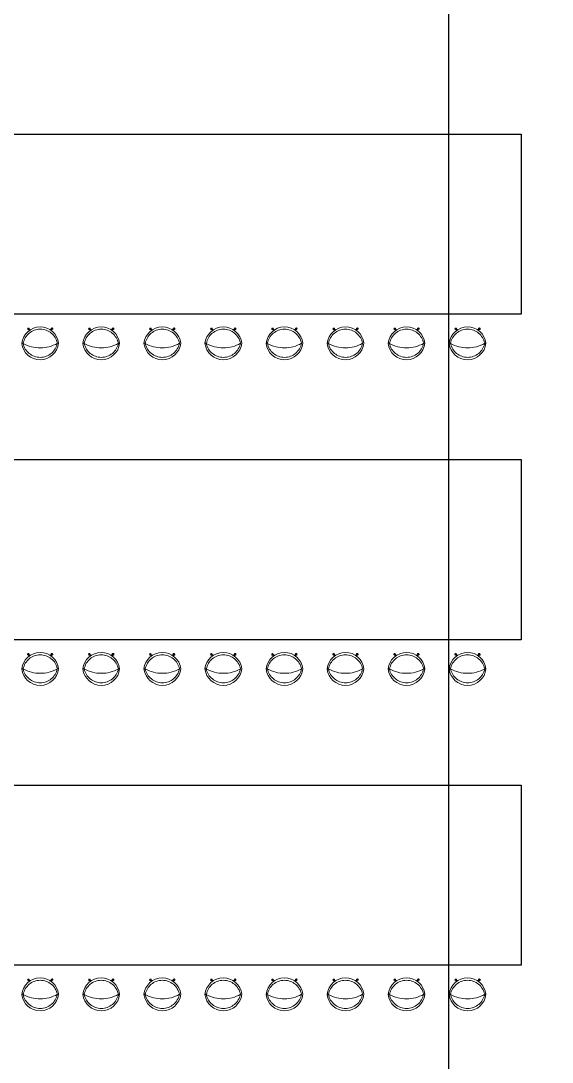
# Model space of a CAD drawing. Header units: metres. Extents: x 257 to 767, y -173 to 1.
# Drawn here: x 615.13 to 620.62, y -108.85 to -98.1 of the extents above; entities that cross this region are included whole.
import ezdxf

# ---------------------------------------------------------------- set-up
doc = ezdxf.new("R2010")
doc.units = ezdxf.units.M
doc.header["$LTSCALE"] = 10
doc.linetypes.add('HIDDEN2', pattern=[4.7625, 3.175, -1.5875])
doc.layers.get('0').update_dxf_attribs({"color": 254})
doc.layers.add('ELETEXTO LUMINÁRIAS', color=254, linetype='Continuous')
doc.layers.add('estofado', color=7, linetype='Continuous', lineweight=25)

msp = doc.modelspace()

# ---------------------------------------------------------------- hatches: boundary and pattern name
at = {"layer": 'estofado', "linetype": 'ByBlock', "lineweight": 5, "ltscale": 0.2}
h = msp.add_hatch(color=254, dxfattribs=at)
h.dxf.hatch_style = 1
h.set_gradient(color1=(193, 199, 200), one_color=1, tint=1, name='SPHERICAL')
h.paths.add_polyline_path([(615.206, -101.28, 0.86376), (615.202, -101.284), (615.207, -101.29, -4.344732), (615.212, -101.285)])
h = msp.add_hatch(color=254, dxfattribs=at)
h.dxf.hatch_style = 1
h.set_gradient(color1=(193, 199, 200), one_color=1, tint=1)
h.paths.add_polyline_path([(615.214, -101.299, -0.013586), (615.223, -101.293), (615.206, -101.28, 0.86376), (615.202, -101.284)])
h = msp.add_hatch(color=254, dxfattribs=at)
h.dxf.hatch_style = 1
h.set_gradient(color1=(193, 199, 200), one_color=1, tint=1)
h.paths.add_polyline_path([(615.431, -101.292, -0.013586), (615.439, -101.298), (615.451, -101.283, 0.86376), (615.447, -101.279)])
h = msp.add_hatch(color=254, dxfattribs=at)
h.dxf.hatch_style = 1
h.set_gradient(color1=(193, 199, 200), one_color=1, tint=1, name='SPHERICAL')
h.paths.add_polyline_path([(615.441, -101.284), (615.447, -101.279, -0.86376), (615.451, -101.283), (615.446, -101.289, 4.344732)])
h = msp.add_hatch(color=254, dxfattribs=at)
h.dxf.hatch_style = 1
h.set_gradient(color1=(193, 199, 200), one_color=1, tint=1, name='SPHERICAL')
h.paths.add_polyline_path([(615.837, -101.28, 0.86376), (615.833, -101.284), (615.838, -101.29, -4.344732), (615.843, -101.285)])
h = msp.add_hatch(color=254, dxfattribs=at)
h.dxf.hatch_style = 1
h.set_gradient(color1=(193, 199, 200), one_color=1, tint=1)
h.paths.add_polyline_path([(615.845, -101.299, -0.013586), (615.853, -101.293), (615.837, -101.28, 0.86376), (615.833, -101.284)])
h = msp.add_hatch(color=254, dxfattribs=at)
h.dxf.hatch_style = 1
h.set_gradient(color1=(193, 199, 200), one_color=1, tint=1)
h.paths.add_polyline_path([(616.062, -101.292, -0.013586), (616.07, -101.298), (616.082, -101.283, 0.86376), (616.078, -101.279)])
h = msp.add_hatch(color=254, dxfattribs=at)
h.dxf.hatch_style = 1
h.set_gradient(color1=(193, 199, 200), one_color=1, tint=1, name='SPHERICAL')
h.paths.add_polyline_path([(616.072, -101.284), (616.078, -101.279, -0.86376), (616.082, -101.283), (616.077, -101.289, 4.344732)])
h = msp.add_hatch(color=254, dxfattribs=at)
h.dxf.hatch_style = 1
h.set_gradient(color1=(193, 199, 200), one_color=1, tint=1, name='SPHERICAL')
h.paths.add_polyline_path([(616.467, -101.28, 0.86376), (616.463, -101.284), (616.469, -101.29, -4.344732), (616.474, -101.285)])
h = msp.add_hatch(color=254, dxfattribs=at)
h.dxf.hatch_style = 1
h.set_gradient(color1=(193, 199, 200), one_color=1, tint=1)
h.paths.add_polyline_path([(616.475, -101.299, -0.013586), (616.484, -101.293), (616.467, -101.28, 0.86376), (616.463, -101.284)])
h = msp.add_hatch(color=254, dxfattribs=at)
h.dxf.hatch_style = 1
h.set_gradient(color1=(193, 199, 200), one_color=1, tint=1)
h.paths.add_polyline_path([(616.692, -101.292, -0.013586), (616.701, -101.298), (616.713, -101.283, 0.86376), (616.709, -101.279)])
h = msp.add_hatch(color=254, dxfattribs=at)
h.dxf.hatch_style = 1
h.set_gradient(color1=(193, 199, 200), one_color=1, tint=1, name='SPHERICAL')
h.paths.add_polyline_path([(616.702, -101.284), (616.709, -101.279, -0.86376), (616.713, -101.283), (616.708, -101.289, 4.344732)])
h = msp.add_hatch(color=254, dxfattribs=at)
h.dxf.hatch_style = 1
h.set_gradient(color1=(193, 199, 200), one_color=1, tint=1, name='SPHERICAL')
h.paths.add_polyline_path([(617.098, -101.28, 0.86376), (617.094, -101.284), (617.099, -101.29, -4.344732), (617.104, -101.285)])
h = msp.add_hatch(color=254, dxfattribs=at)
h.dxf.hatch_style = 1
h.set_gradient(color1=(193, 199, 200), one_color=1, tint=1)
h.paths.add_polyline_path([(617.106, -101.299, -0.013586), (617.115, -101.293), (617.098, -101.28, 0.86376), (617.094, -101.284)])
h = msp.add_hatch(color=254, dxfattribs=at)
h.dxf.hatch_style = 1
h.set_gradient(color1=(193, 199, 200), one_color=1, tint=1)
h.paths.add_polyline_path([(617.323, -101.292, -0.013586), (617.332, -101.298), (617.343, -101.283, 0.86376), (617.339, -101.279)])
h = msp.add_hatch(color=254, dxfattribs=at)
h.dxf.hatch_style = 1
h.set_gradient(color1=(193, 199, 200), one_color=1, tint=1, name='SPHERICAL')
h.paths.add_polyline_path([(617.333, -101.284), (617.339, -101.279, -0.86376), (617.343, -101.283), (617.338, -101.289, 4.344732)])
h = msp.add_hatch(color=254, dxfattribs=at)
h.dxf.hatch_style = 1
h.set_gradient(color1=(193, 199, 200), one_color=1, tint=1, name='SPHERICAL')
h.paths.add_polyline_path([(617.729, -101.28, 0.86376), (617.725, -101.284), (617.73, -101.29, -4.344732), (617.735, -101.285)])
h = msp.add_hatch(color=254, dxfattribs=at)
h.dxf.hatch_style = 1
h.set_gradient(color1=(193, 199, 200), one_color=1, tint=1)
h.paths.add_polyline_path([(617.737, -101.299, -0.013586), (617.745, -101.293), (617.729, -101.28, 0.86376), (617.725, -101.284)])
h = msp.add_hatch(color=254, dxfattribs=at)
h.dxf.hatch_style = 1
h.set_gradient(color1=(193, 199, 200), one_color=1, tint=1)
h.paths.add_polyline_path([(617.954, -101.292, -0.013586), (617.962, -101.298), (617.974, -101.283, 0.86376), (617.97, -101.279)])
h = msp.add_hatch(color=254, dxfattribs=at)
h.dxf.hatch_style = 1
h.set_gradient(color1=(193, 199, 200), one_color=1, tint=1, name='SPHERICAL')
h.paths.add_polyline_path([(617.964, -101.284), (617.97, -101.279, -0.86376), (617.974, -101.283), (617.969, -101.289, 4.344732)])
h = msp.add_hatch(color=254, dxfattribs=at)
h.dxf.hatch_style = 1
h.set_gradient(color1=(193, 199, 200), one_color=1, tint=1, name='SPHERICAL')
h.paths.add_polyline_path([(618.359, -101.28, 0.86376), (618.355, -101.284), (618.361, -101.29, -4.344732), (618.366, -101.285)])
h = msp.add_hatch(color=254, dxfattribs=at)
h.dxf.hatch_style = 1
h.set_gradient(color1=(193, 199, 200), one_color=1, tint=1)
h.paths.add_polyline_path([(618.368, -101.299, -0.013586), (618.376, -101.293), (618.359, -101.28, 0.86376), (618.355, -101.284)])
h = msp.add_hatch(color=254, dxfattribs=at)
h.dxf.hatch_style = 1
h.set_gradient(color1=(193, 199, 200), one_color=1, tint=1)
h.paths.add_polyline_path([(618.584, -101.292, -0.013586), (618.593, -101.298), (618.605, -101.283, 0.86376), (618.601, -101.279)])
h = msp.add_hatch(color=254, dxfattribs=at)
h.dxf.hatch_style = 1
h.set_gradient(color1=(193, 199, 200), one_color=1, tint=1, name='SPHERICAL')
h.paths.add_polyline_path([(618.594, -101.284), (618.601, -101.279, -0.86376), (618.605, -101.283), (618.6, -101.289, 4.344732)])
h = msp.add_hatch(color=254, dxfattribs=at)
h.dxf.hatch_style = 1
h.set_gradient(color1=(193, 199, 200), one_color=1, tint=1, name='SPHERICAL')
h.paths.add_polyline_path([(618.99, -101.28, 0.86376), (618.986, -101.284), (618.991, -101.29, -4.344732), (618.997, -101.285)])
h = msp.add_hatch(color=254, dxfattribs=at)
h.dxf.hatch_style = 1
h.set_gradient(color1=(193, 199, 200), one_color=1, tint=1)
h.paths.add_polyline_path([(618.998, -101.299, -0.013586), (619.007, -101.293), (618.99, -101.28, 0.86376), (618.986, -101.284)])
h = msp.add_hatch(color=254, dxfattribs=at)
h.dxf.hatch_style = 1
h.set_gradient(color1=(193, 199, 200), one_color=1, tint=1)
h.paths.add_polyline_path([(619.215, -101.292, -0.013586), (619.224, -101.298), (619.235, -101.283, 0.86376), (619.231, -101.279)])
h = msp.add_hatch(color=254, dxfattribs=at)
h.dxf.hatch_style = 1
h.set_gradient(color1=(193, 199, 200), one_color=1, tint=1, name='SPHERICAL')
h.paths.add_polyline_path([(619.225, -101.284), (619.231, -101.279, -0.86376), (619.235, -101.283), (619.23, -101.289, 4.344732)])
h = msp.add_hatch(color=254, dxfattribs=at)
h.dxf.hatch_style = 1
h.set_gradient(color1=(193, 199, 200), one_color=1, tint=1, name='SPHERICAL')
h.paths.add_polyline_path([(619.621, -101.28, 0.86376), (619.617, -101.284), (619.622, -101.29, -4.344732), (619.627, -101.285)])
h = msp.add_hatch(color=254, dxfattribs=at)
h.dxf.hatch_style = 1
h.set_gradient(color1=(193, 199, 200), one_color=1, tint=1)
h.paths.add_polyline_path([(619.629, -101.299, -0.013586), (619.637, -101.293), (619.621, -101.28, 0.86376), (619.617, -101.284)])
h = msp.add_hatch(color=254, dxfattribs=at)
h.dxf.hatch_style = 1
h.set_gradient(color1=(193, 199, 200), one_color=1, tint=1)
h.paths.add_polyline_path([(619.846, -101.292, -0.013586), (619.854, -101.298), (619.866, -101.283, 0.86376), (619.862, -101.279)])
h = msp.add_hatch(color=254, dxfattribs=at)
h.dxf.hatch_style = 1
h.set_gradient(color1=(193, 199, 200), one_color=1, tint=1, name='SPHERICAL')
h.paths.add_polyline_path([(619.856, -101.284), (619.862, -101.279, -0.86376), (619.866, -101.283), (619.861, -101.289, 4.344732)])
h = msp.add_hatch(color=254, dxfattribs=at)
h.dxf.hatch_style = 1
h.set_gradient(color1=(193, 199, 200), one_color=1, tint=1, name='SPHERICAL')
h.paths.add_polyline_path([(615.206, -104.638, 0.86376), (615.202, -104.642), (615.207, -104.648, -4.344732), (615.212, -104.643)])
h = msp.add_hatch(color=254, dxfattribs=at)
h.dxf.hatch_style = 1
h.set_gradient(color1=(193, 199, 200), one_color=1, tint=1)
h.paths.add_polyline_path([(615.214, -104.657, -0.013586), (615.223, -104.651), (615.206, -104.638, 0.86376), (615.202, -104.642)])
h = msp.add_hatch(color=254, dxfattribs=at)
h.dxf.hatch_style = 1
h.set_gradient(color1=(193, 199, 200), one_color=1, tint=1)
h.paths.add_polyline_path([(615.431, -104.65, -0.013586), (615.439, -104.656), (615.451, -104.641, 0.86376), (615.447, -104.637)])
h = msp.add_hatch(color=254, dxfattribs=at)
h.dxf.hatch_style = 1
h.set_gradient(color1=(193, 199, 200), one_color=1, tint=1, name='SPHERICAL')
h.paths.add_polyline_path([(615.441, -104.642), (615.447, -104.637, -0.86376), (615.451, -104.641), (615.446, -104.647, 4.344732)])
h = msp.add_hatch(color=254, dxfattribs=at)
h.dxf.hatch_style = 1
h.set_gradient(color1=(193, 199, 200), one_color=1, tint=1, name='SPHERICAL')
h.paths.add_polyline_path([(615.837, -104.638, 0.86376), (615.833, -104.642), (615.838, -104.648, -4.344732), (615.843, -104.643)])
h = msp.add_hatch(color=254, dxfattribs=at)
h.dxf.hatch_style = 1
h.set_gradient(color1=(193, 199, 200), one_color=1, tint=1)
h.paths.add_polyline_path([(615.845, -104.657, -0.013586), (615.853, -104.651), (615.837, -104.638, 0.86376), (615.833, -104.642)])
h = msp.add_hatch(color=254, dxfattribs=at)
h.dxf.hatch_style = 1
h.set_gradient(color1=(193, 199, 200), one_color=1, tint=1)
h.paths.add_polyline_path([(616.062, -104.65, -0.013586), (616.07, -104.656), (616.082, -104.641, 0.86376), (616.078, -104.637)])
h = msp.add_hatch(color=254, dxfattribs=at)
h.dxf.hatch_style = 1
h.set_gradient(color1=(193, 199, 200), one_color=1, tint=1, name='SPHERICAL')
h.paths.add_polyline_path([(616.072, -104.642), (616.078, -104.637, -0.86376), (616.082, -104.641), (616.077, -104.647, 4.344732)])
h = msp.add_hatch(color=254, dxfattribs=at)
h.dxf.hatch_style = 1
h.set_gradient(color1=(193, 199, 200), one_color=1, tint=1, name='SPHERICAL')
h.paths.add_polyline_path([(616.467, -104.638, 0.86376), (616.463, -104.642), (616.469, -104.648, -4.344732), (616.474, -104.643)])
h = msp.add_hatch(color=254, dxfattribs=at)
h.dxf.hatch_style = 1
h.set_gradient(color1=(193, 199, 200), one_color=1, tint=1)
h.paths.add_polyline_path([(616.475, -104.657, -0.013586), (616.484, -104.651), (616.467, -104.638, 0.86376), (616.463, -104.642)])
h = msp.add_hatch(color=254, dxfattribs=at)
h.dxf.hatch_style = 1
h.set_gradient(color1=(193, 199, 200), one_color=1, tint=1)
h.paths.add_polyline_path([(616.692, -104.65, -0.013586), (616.701, -104.656), (616.713, -104.641, 0.86376), (616.709, -104.637)])
h = msp.add_hatch(color=254, dxfattribs=at)
h.dxf.hatch_style = 1
h.set_gradient(color1=(193, 199, 200), one_color=1, tint=1, name='SPHERICAL')
h.paths.add_polyline_path([(616.702, -104.642), (616.709, -104.637, -0.86376), (616.713, -104.641), (616.708, -104.647, 4.344732)])
h = msp.add_hatch(color=254, dxfattribs=at)
h.dxf.hatch_style = 1
h.set_gradient(color1=(193, 199, 200), one_color=1, tint=1, name='SPHERICAL')
h.paths.add_polyline_path([(617.098, -104.638, 0.86376), (617.094, -104.642), (617.099, -104.648, -4.344732), (617.104, -104.643)])
h = msp.add_hatch(color=254, dxfattribs=at)
h.dxf.hatch_style = 1
h.set_gradient(color1=(193, 199, 200), one_color=1, tint=1)
h.paths.add_polyline_path([(617.106, -104.657, -0.013586), (617.115, -104.651), (617.098, -104.638, 0.86376), (617.094, -104.642)])
h = msp.add_hatch(color=254, dxfattribs=at)
h.dxf.hatch_style = 1
h.set_gradient(color1=(193, 199, 200), one_color=1, tint=1)
h.paths.add_polyline_path([(617.323, -104.65, -0.013586), (617.332, -104.656), (617.343, -104.641, 0.86376), (617.339, -104.637)])
h = msp.add_hatch(color=254, dxfattribs=at)
h.dxf.hatch_style = 1
h.set_gradient(color1=(193, 199, 200), one_color=1, tint=1, name='SPHERICAL')
h.paths.add_polyline_path([(617.333, -104.642), (617.339, -104.637, -0.86376), (617.343, -104.641), (617.338, -104.647, 4.344732)])
h = msp.add_hatch(color=254, dxfattribs=at)
h.dxf.hatch_style = 1
h.set_gradient(color1=(193, 199, 200), one_color=1, tint=1, name='SPHERICAL')
h.paths.add_polyline_path([(617.729, -104.638, 0.86376), (617.725, -104.642), (617.73, -104.648, -4.344732), (617.735, -104.643)])
h = msp.add_hatch(color=254, dxfattribs=at)
h.dxf.hatch_style = 1
h.set_gradient(color1=(193, 199, 200), one_color=1, tint=1)
h.paths.add_polyline_path([(617.737, -104.657, -0.013586), (617.745, -104.651), (617.729, -104.638, 0.86376), (617.725, -104.642)])
h = msp.add_hatch(color=254, dxfattribs=at)
h.dxf.hatch_style = 1
h.set_gradient(color1=(193, 199, 200), one_color=1, tint=1)
h.paths.add_polyline_path([(617.954, -104.65, -0.013586), (617.962, -104.656), (617.974, -104.641, 0.86376), (617.97, -104.637)])
h = msp.add_hatch(color=254, dxfattribs=at)
h.dxf.hatch_style = 1
h.set_gradient(color1=(193, 199, 200), one_color=1, tint=1, name='SPHERICAL')
h.paths.add_polyline_path([(617.964, -104.642), (617.97, -104.637, -0.86376), (617.974, -104.641), (617.969, -104.647, 4.344732)])
h = msp.add_hatch(color=254, dxfattribs=at)
h.dxf.hatch_style = 1
h.set_gradient(color1=(193, 199, 200), one_color=1, tint=1, name='SPHERICAL')
h.paths.add_polyline_path([(618.359, -104.638, 0.86376), (618.355, -104.642), (618.361, -104.648, -4.344732), (618.366, -104.643)])
h = msp.add_hatch(color=254, dxfattribs=at)
h.dxf.hatch_style = 1
h.set_gradient(color1=(193, 199, 200), one_color=1, tint=1)
h.paths.add_polyline_path([(618.368, -104.657, -0.013586), (618.376, -104.651), (618.359, -104.638, 0.86376), (618.355, -104.642)])
h = msp.add_hatch(color=254, dxfattribs=at)
h.dxf.hatch_style = 1
h.set_gradient(color1=(193, 199, 200), one_color=1, tint=1)
h.paths.add_polyline_path([(618.584, -104.65, -0.013586), (618.593, -104.656), (618.605, -104.641, 0.86376), (618.601, -104.637)])
h = msp.add_hatch(color=254, dxfattribs=at)
h.dxf.hatch_style = 1
h.set_gradient(color1=(193, 199, 200), one_color=1, tint=1, name='SPHERICAL')
h.paths.add_polyline_path([(618.594, -104.642), (618.601, -104.637, -0.86376), (618.605, -104.641), (618.6, -104.647, 4.344732)])
h = msp.add_hatch(color=254, dxfattribs=at)
h.dxf.hatch_style = 1
h.set_gradient(color1=(193, 199, 200), one_color=1, tint=1, name='SPHERICAL')
h.paths.add_polyline_path([(618.99, -104.638, 0.86376), (618.986, -104.642), (618.991, -104.648, -4.344732), (618.997, -104.643)])
h = msp.add_hatch(color=254, dxfattribs=at)
h.dxf.hatch_style = 1
h.set_gradient(color1=(193, 199, 200), one_color=1, tint=1)
h.paths.add_polyline_path([(618.998, -104.657, -0.013586), (619.007, -104.651), (618.99, -104.638, 0.86376), (618.986, -104.642)])
h = msp.add_hatch(color=254, dxfattribs=at)
h.dxf.hatch_style = 1
h.set_gradient(color1=(193, 199, 200), one_color=1, tint=1)
h.paths.add_polyline_path([(619.215, -104.65, -0.013586), (619.224, -104.656), (619.235, -104.641, 0.86376), (619.231, -104.637)])
h = msp.add_hatch(color=254, dxfattribs=at)
h.dxf.hatch_style = 1
h.set_gradient(color1=(193, 199, 200), one_color=1, tint=1, name='SPHERICAL')
h.paths.add_polyline_path([(619.225, -104.642), (619.231, -104.637, -0.86376), (619.235, -104.641), (619.23, -104.647, 4.344732)])
h = msp.add_hatch(color=254, dxfattribs=at)
h.dxf.hatch_style = 1
h.set_gradient(color1=(193, 199, 200), one_color=1, tint=1, name='SPHERICAL')
h.paths.add_polyline_path([(619.621, -104.638, 0.86376), (619.617, -104.642), (619.622, -104.648, -4.344732), (619.627, -104.643)])
h = msp.add_hatch(color=254, dxfattribs=at)
h.dxf.hatch_style = 1
h.set_gradient(color1=(193, 199, 200), one_color=1, tint=1)
h.paths.add_polyline_path([(619.629, -104.657, -0.013586), (619.637, -104.651), (619.621, -104.638, 0.86376), (619.617, -104.642)])
h = msp.add_hatch(color=254, dxfattribs=at)
h.dxf.hatch_style = 1
h.set_gradient(color1=(193, 199, 200), one_color=1, tint=1)
h.paths.add_polyline_path([(619.846, -104.65, -0.013586), (619.854, -104.656), (619.866, -104.641, 0.86376), (619.862, -104.637)])
h = msp.add_hatch(color=254, dxfattribs=at)
h.dxf.hatch_style = 1
h.set_gradient(color1=(193, 199, 200), one_color=1, tint=1, name='SPHERICAL')
h.paths.add_polyline_path([(619.856, -104.642), (619.862, -104.637, -0.86376), (619.866, -104.641), (619.861, -104.647, 4.344732)])
h = msp.add_hatch(color=254, dxfattribs=at)
h.dxf.hatch_style = 1
h.set_gradient(color1=(193, 199, 200), one_color=1, tint=1, name='SPHERICAL')
h.paths.add_polyline_path([(615.206, -107.996, 0.86376), (615.202, -108), (615.207, -108.007, -4.344732), (615.212, -108.001)])
h = msp.add_hatch(color=254, dxfattribs=at)
h.dxf.hatch_style = 1
h.set_gradient(color1=(193, 199, 200), one_color=1, tint=1)
h.paths.add_polyline_path([(615.214, -108.015, -0.013586), (615.223, -108.009), (615.206, -107.996, 0.86376), (615.202, -108)])
h = msp.add_hatch(color=254, dxfattribs=at)
h.dxf.hatch_style = 1
h.set_gradient(color1=(193, 199, 200), one_color=1, tint=1)
h.paths.add_polyline_path([(615.431, -108.008, -0.013586), (615.439, -108.014), (615.451, -107.999, 0.86376), (615.447, -107.995)])
h = msp.add_hatch(color=254, dxfattribs=at)
h.dxf.hatch_style = 1
h.set_gradient(color1=(193, 199, 200), one_color=1, tint=1, name='SPHERICAL')
h.paths.add_polyline_path([(615.441, -108), (615.447, -107.995, -0.86376), (615.451, -107.999), (615.446, -108.005, 4.344732)])
h = msp.add_hatch(color=254, dxfattribs=at)
h.dxf.hatch_style = 1
h.set_gradient(color1=(193, 199, 200), one_color=1, tint=1, name='SPHERICAL')
h.paths.add_polyline_path([(615.837, -107.996, 0.86376), (615.833, -108), (615.838, -108.007, -4.344732), (615.843, -108.001)])
h = msp.add_hatch(color=254, dxfattribs=at)
h.dxf.hatch_style = 1
h.set_gradient(color1=(193, 199, 200), one_color=1, tint=1)
h.paths.add_polyline_path([(615.845, -108.015, -0.013586), (615.853, -108.009), (615.837, -107.996, 0.86376), (615.833, -108)])
h = msp.add_hatch(color=254, dxfattribs=at)
h.dxf.hatch_style = 1
h.set_gradient(color1=(193, 199, 200), one_color=1, tint=1)
h.paths.add_polyline_path([(616.062, -108.008, -0.013586), (616.07, -108.014), (616.082, -107.999, 0.86376), (616.078, -107.995)])
h = msp.add_hatch(color=254, dxfattribs=at)
h.dxf.hatch_style = 1
h.set_gradient(color1=(193, 199, 200), one_color=1, tint=1, name='SPHERICAL')
h.paths.add_polyline_path([(616.072, -108), (616.078, -107.995, -0.86376), (616.082, -107.999), (616.077, -108.005, 4.344732)])
h = msp.add_hatch(color=254, dxfattribs=at)
h.dxf.hatch_style = 1
h.set_gradient(color1=(193, 199, 200), one_color=1, tint=1, name='SPHERICAL')
h.paths.add_polyline_path([(616.467, -107.996, 0.86376), (616.463, -108), (616.469, -108.007, -4.344732), (616.474, -108.001)])
h = msp.add_hatch(color=254, dxfattribs=at)
h.dxf.hatch_style = 1
h.set_gradient(color1=(193, 199, 200), one_color=1, tint=1)
h.paths.add_polyline_path([(616.475, -108.015, -0.013586), (616.484, -108.009), (616.467, -107.996, 0.86376), (616.463, -108)])
h = msp.add_hatch(color=254, dxfattribs=at)
h.dxf.hatch_style = 1
h.set_gradient(color1=(193, 199, 200), one_color=1, tint=1)
h.paths.add_polyline_path([(616.692, -108.008, -0.013586), (616.701, -108.014), (616.713, -107.999, 0.86376), (616.709, -107.995)])
h = msp.add_hatch(color=254, dxfattribs=at)
h.dxf.hatch_style = 1
h.set_gradient(color1=(193, 199, 200), one_color=1, tint=1, name='SPHERICAL')
h.paths.add_polyline_path([(616.702, -108), (616.709, -107.995, -0.86376), (616.713, -107.999), (616.708, -108.005, 4.344732)])
h = msp.add_hatch(color=254, dxfattribs=at)
h.dxf.hatch_style = 1
h.set_gradient(color1=(193, 199, 200), one_color=1, tint=1, name='SPHERICAL')
h.paths.add_polyline_path([(617.098, -107.996, 0.86376), (617.094, -108), (617.099, -108.007, -4.344732), (617.104, -108.001)])
h = msp.add_hatch(color=254, dxfattribs=at)
h.dxf.hatch_style = 1
h.set_gradient(color1=(193, 199, 200), one_color=1, tint=1)
h.paths.add_polyline_path([(617.106, -108.015, -0.013586), (617.115, -108.009), (617.098, -107.996, 0.86376), (617.094, -108)])
h = msp.add_hatch(color=254, dxfattribs=at)
h.dxf.hatch_style = 1
h.set_gradient(color1=(193, 199, 200), one_color=1, tint=1)
h.paths.add_polyline_path([(617.323, -108.008, -0.013586), (617.332, -108.014), (617.343, -107.999, 0.86376), (617.339, -107.995)])
h = msp.add_hatch(color=254, dxfattribs=at)
h.dxf.hatch_style = 1
h.set_gradient(color1=(193, 199, 200), one_color=1, tint=1, name='SPHERICAL')
h.paths.add_polyline_path([(617.333, -108), (617.339, -107.995, -0.86376), (617.343, -107.999), (617.338, -108.005, 4.344732)])
h = msp.add_hatch(color=254, dxfattribs=at)
h.dxf.hatch_style = 1
h.set_gradient(color1=(193, 199, 200), one_color=1, tint=1, name='SPHERICAL')
h.paths.add_polyline_path([(617.729, -107.996, 0.86376), (617.725, -108), (617.73, -108.007, -4.344732), (617.735, -108.001)])
h = msp.add_hatch(color=254, dxfattribs=at)
h.dxf.hatch_style = 1
h.set_gradient(color1=(193, 199, 200), one_color=1, tint=1)
h.paths.add_polyline_path([(617.737, -108.015, -0.013586), (617.745, -108.009), (617.729, -107.996, 0.86376), (617.725, -108)])
h = msp.add_hatch(color=254, dxfattribs=at)
h.dxf.hatch_style = 1
h.set_gradient(color1=(193, 199, 200), one_color=1, tint=1)
h.paths.add_polyline_path([(617.954, -108.008, -0.013586), (617.962, -108.014), (617.974, -107.999, 0.86376), (617.97, -107.995)])
h = msp.add_hatch(color=254, dxfattribs=at)
h.dxf.hatch_style = 1
h.set_gradient(color1=(193, 199, 200), one_color=1, tint=1, name='SPHERICAL')
h.paths.add_polyline_path([(617.964, -108), (617.97, -107.995, -0.86376), (617.974, -107.999), (617.969, -108.005, 4.344732)])
h = msp.add_hatch(color=254, dxfattribs=at)
h.dxf.hatch_style = 1
h.set_gradient(color1=(193, 199, 200), one_color=1, tint=1, name='SPHERICAL')
h.paths.add_polyline_path([(618.359, -107.996, 0.86376), (618.355, -108), (618.361, -108.007, -4.344732), (618.366, -108.001)])
h = msp.add_hatch(color=254, dxfattribs=at)
h.dxf.hatch_style = 1
h.set_gradient(color1=(193, 199, 200), one_color=1, tint=1)
h.paths.add_polyline_path([(618.368, -108.015, -0.013586), (618.376, -108.009), (618.359, -107.996, 0.86376), (618.355, -108)])
h = msp.add_hatch(color=254, dxfattribs=at)
h.dxf.hatch_style = 1
h.set_gradient(color1=(193, 199, 200), one_color=1, tint=1)
h.paths.add_polyline_path([(618.584, -108.008, -0.013586), (618.593, -108.014), (618.605, -107.999, 0.86376), (618.601, -107.995)])
h = msp.add_hatch(color=254, dxfattribs=at)
h.dxf.hatch_style = 1
h.set_gradient(color1=(193, 199, 200), one_color=1, tint=1, name='SPHERICAL')
h.paths.add_polyline_path([(618.594, -108), (618.601, -107.995, -0.86376), (618.605, -107.999), (618.6, -108.005, 4.344732)])
h = msp.add_hatch(color=254, dxfattribs=at)
h.dxf.hatch_style = 1
h.set_gradient(color1=(193, 199, 200), one_color=1, tint=1, name='SPHERICAL')
h.paths.add_polyline_path([(618.99, -107.996, 0.86376), (618.986, -108), (618.991, -108.007, -4.344732), (618.997, -108.001)])
h = msp.add_hatch(color=254, dxfattribs=at)
h.dxf.hatch_style = 1
h.set_gradient(color1=(193, 199, 200), one_color=1, tint=1)
h.paths.add_polyline_path([(618.998, -108.015, -0.013586), (619.007, -108.009), (618.99, -107.996, 0.86376), (618.986, -108)])
h = msp.add_hatch(color=254, dxfattribs=at)
h.dxf.hatch_style = 1
h.set_gradient(color1=(193, 199, 200), one_color=1, tint=1)
h.paths.add_polyline_path([(619.215, -108.008, -0.013586), (619.224, -108.014), (619.235, -107.999, 0.86376), (619.231, -107.995)])
h = msp.add_hatch(color=254, dxfattribs=at)
h.dxf.hatch_style = 1
h.set_gradient(color1=(193, 199, 200), one_color=1, tint=1, name='SPHERICAL')
h.paths.add_polyline_path([(619.225, -108), (619.231, -107.995, -0.86376), (619.235, -107.999), (619.23, -108.005, 4.344732)])
h = msp.add_hatch(color=254, dxfattribs=at)
h.dxf.hatch_style = 1
h.set_gradient(color1=(193, 199, 200), one_color=1, tint=1, name='SPHERICAL')
h.paths.add_polyline_path([(619.621, -107.996, 0.86376), (619.617, -108), (619.622, -108.007, -4.344732), (619.627, -108.001)])
h = msp.add_hatch(color=254, dxfattribs=at)
h.dxf.hatch_style = 1
h.set_gradient(color1=(193, 199, 200), one_color=1, tint=1)
h.paths.add_polyline_path([(619.629, -108.015, -0.013586), (619.637, -108.009), (619.621, -107.996, 0.86376), (619.617, -108)])
h = msp.add_hatch(color=254, dxfattribs=at)
h.dxf.hatch_style = 1
h.set_gradient(color1=(193, 199, 200), one_color=1, tint=1)
h.paths.add_polyline_path([(619.846, -108.008, -0.013586), (619.854, -108.014), (619.866, -107.999, 0.86376), (619.862, -107.995)])
h = msp.add_hatch(color=254, dxfattribs=at)
h.dxf.hatch_style = 1
h.set_gradient(color1=(193, 199, 200), one_color=1, tint=1, name='SPHERICAL')
h.paths.add_polyline_path([(619.856, -108), (619.862, -107.995, -0.86376), (619.866, -107.999), (619.861, -108.005, 4.344732)])

# ---------------------------------------------------------------- linework, layer by layer
at = {"color": 254}
for points in [[(604.349, -99.273), (620.296, -99.273), (620.296, -101.131), (604.349, -101.131)], [(604.349, -102.631), (620.296, -102.631), (620.296, -104.489), (604.349, -104.489)], [(604.349, -105.989), (620.296, -105.989), (620.296, -107.848), (604.349, -107.848)]]:
    msp.add_lwpolyline(points, close=True, dxfattribs=at)
at = {"layer": 'ELETEXTO LUMINÁRIAS', "color": 254}
msp.add_lwpolyline([(619.548, -78.503), (652.726, -78.503), (652.726, -118.118), (619.548, -118.118)], close=True, dxfattribs=at)
at = {"layer": 'estofado', "color": 254, "linetype": 'ByBlock', "lineweight": 5, "ltscale": 0.2}
for p, q in [((615.202, -101.284), (615.214, -101.299)), ((615.206, -101.28), (615.223, -101.293)), ((615.447, -101.279), (615.431, -101.292)), ((615.451, -101.283), (615.439, -101.298)), ((615.833, -101.284), (615.845, -101.299)), ((615.837, -101.28), (615.853, -101.293)), ((616.078, -101.279), (616.062, -101.292)), ((616.082, -101.283), (616.07, -101.298)), ((616.463, -101.284), (616.475, -101.299)), ((616.467, -101.28), (616.484, -101.293)), ((616.709, -101.279), (616.692, -101.292)), ((616.713, -101.283), (616.701, -101.298)), ((617.094, -101.284), (617.106, -101.299)), ((617.098, -101.28), (617.115, -101.293)), ((617.339, -101.279), (617.323, -101.292)), ((617.343, -101.283), (617.332, -101.298)), ((617.725, -101.284), (617.737, -101.299)), ((617.729, -101.28), (617.745, -101.293)), ((617.97, -101.279), (617.954, -101.292)), ((617.974, -101.283), (617.962, -101.298)), ((618.355, -101.284), (618.368, -101.299)), ((618.359, -101.28), (618.376, -101.293)), ((618.601, -101.279), (618.584, -101.292)), ((618.605, -101.283), (618.593, -101.298)), ((618.986, -101.284), (618.998, -101.299)), ((618.99, -101.28), (619.007, -101.293)), ((619.231, -101.279), (619.215, -101.292)), ((619.235, -101.283), (619.224, -101.298)), ((619.617, -101.284), (619.629, -101.299)), ((619.621, -101.28), (619.637, -101.293)), ((619.862, -101.279), (619.846, -101.292)), ((619.866, -101.283), (619.854, -101.298)), ((615.206, -104.638), (615.223, -104.651)), ((615.447, -104.637), (615.431, -104.65)), ((615.837, -104.638), (615.853, -104.651)), ((616.078, -104.637), (616.062, -104.65)), ((616.467, -104.638), (616.484, -104.651)), ((616.709, -104.637), (616.692, -104.65)), ((617.098, -104.638), (617.115, -104.651)), ((617.339, -104.637), (617.323, -104.65)), ((617.729, -104.638), (617.745, -104.651)), ((617.97, -104.637), (617.954, -104.65)), ((618.359, -104.638), (618.376, -104.651)), ((618.601, -104.637), (618.584, -104.65)), ((618.99, -104.638), (619.007, -104.651)), ((619.231, -104.637), (619.215, -104.65)), ((619.621, -104.638), (619.637, -104.651)), ((619.862, -104.637), (619.846, -104.65)), ((615.202, -104.642), (615.214, -104.657)), ((615.451, -104.641), (615.439, -104.656)), ((615.833, -104.642), (615.845, -104.657)), ((616.082, -104.641), (616.07, -104.656)), ((616.463, -104.642), (616.475, -104.657)), ((616.713, -104.641), (616.701, -104.656)), ((617.094, -104.642), (617.106, -104.657)), ((617.343, -104.641), (617.332, -104.656)), ((617.725, -104.642), (617.737, -104.657)), ((617.974, -104.641), (617.962, -104.656)), ((618.355, -104.642), (618.368, -104.657)), ((618.605, -104.641), (618.593, -104.656)), ((618.986, -104.642), (618.998, -104.657)), ((619.235, -104.641), (619.224, -104.656)), ((619.617, -104.642), (619.629, -104.657)), ((619.866, -104.641), (619.854, -104.656)), ((615.202, -108), (615.214, -108.015)), ((615.206, -107.996), (615.223, -108.009)), ((615.447, -107.995), (615.431, -108.008)), ((615.451, -107.999), (615.439, -108.014)), ((615.833, -108), (615.845, -108.015)), ((615.837, -107.996), (615.853, -108.009)), ((616.078, -107.995), (616.062, -108.008)), ((616.082, -107.999), (616.07, -108.014)), ((616.463, -108), (616.475, -108.015)), ((616.467, -107.996), (616.484, -108.009)), ((616.709, -107.995), (616.692, -108.008)), ((616.713, -107.999), (616.701, -108.014)), ((617.094, -108), (617.106, -108.015)), ((617.098, -107.996), (617.115, -108.009)), ((617.339, -107.995), (617.323, -108.008)), ((617.343, -107.999), (617.332, -108.014)), ((617.725, -108), (617.737, -108.015)), ((617.729, -107.996), (617.745, -108.009)), ((617.97, -107.995), (617.954, -108.008)), ((617.974, -107.999), (617.962, -108.014)), ((618.355, -108), (618.368, -108.015)), ((618.359, -107.996), (618.376, -108.009)), ((618.601, -107.995), (618.584, -108.008)), ((618.605, -107.999), (618.593, -108.014)), ((618.986, -108), (618.998, -108.015)), ((618.99, -107.996), (619.007, -108.009)), ((619.231, -107.995), (619.215, -108.008)), ((619.235, -107.999), (619.224, -108.014)), ((619.617, -108), (619.629, -108.015)), ((619.621, -107.996), (619.637, -108.009)), ((619.862, -107.995), (619.846, -108.008)), ((619.866, -107.999), (619.854, -108.014))]:
    msp.add_line(p, q, dxfattribs=at)
at = {"layer": 'estofado', "color": 254, "lineweight": 13}
for centre, start, end in [((615.327, -101.453), 6.6064, 173.8871), ((615.958, -101.453), 6.6064, 173.8871), ((616.589, -101.453), 6.6064, 173.8871), ((617.219, -101.453), 6.6064, 173.8871), ((617.85, -101.453), 6.6064, 173.8871), ((618.481, -101.453), 6.6064, 173.8871), ((619.112, -101.453), 6.6064, 173.8871), ((619.742, -101.453), 6.6064, 173.8871), ((615.327, -101.41), 186.6064, 353.8871), ((615.958, -101.41), 186.6064, 353.8871), ((616.589, -101.41), 186.6064, 353.8871), ((617.219, -101.41), 186.6064, 353.8871), ((617.85, -101.41), 186.6064, 353.8871), ((618.481, -101.41), 186.6064, 353.8871), ((619.111, -101.41), 186.6064, 353.8871), ((619.742, -101.41), 186.6064, 353.8871), ((615.327, -104.811), 6.6064, 173.8871), ((615.958, -104.811), 6.6064, 173.8871), ((616.589, -104.811), 6.6064, 173.8871), ((617.219, -104.811), 6.6064, 173.8871), ((617.85, -104.811), 6.6064, 173.8871), ((618.481, -104.811), 6.6064, 173.8871), ((619.112, -104.811), 6.6064, 173.8871), ((619.742, -104.811), 6.6064, 173.8871), ((615.327, -104.769), 186.6064, 353.8871), ((615.958, -104.769), 186.6064, 353.8871), ((616.589, -104.769), 186.6064, 353.8871), ((617.219, -104.769), 186.6064, 353.8871), ((617.85, -104.769), 186.6064, 353.8871), ((618.481, -104.769), 186.6064, 353.8871), ((619.111, -104.769), 186.6064, 353.8871), ((619.742, -104.769), 186.6064, 353.8871), ((615.327, -108.169), 6.6064, 173.8871), ((615.958, -108.169), 6.6064, 173.8871), ((616.589, -108.169), 6.6064, 173.8871), ((617.219, -108.169), 6.6064, 173.8871), ((617.85, -108.169), 6.6064, 173.8871), ((618.481, -108.169), 6.6064, 173.8871), ((619.112, -108.169), 6.6064, 173.8871), ((619.742, -108.169), 6.6064, 173.8871), ((615.327, -108.127), 186.6064, 353.8871), ((615.958, -108.127), 186.6064, 353.8871), ((616.589, -108.127), 186.6064, 353.8871), ((617.219, -108.127), 186.6064, 353.8871), ((617.85, -108.127), 186.6064, 353.8871), ((618.481, -108.127), 186.6064, 353.8871), ((619.111, -108.127), 186.6064, 353.8871), ((619.742, -108.127), 186.6064, 353.8871)]:
    msp.add_arc(centre, 0.191, start, end, dxfattribs=at)
at = {"layer": 'estofado', "color": 254, "linetype": 'HIDDEN2', "lineweight": 5, "ltscale": 0.2}
for centre, radius, start, end in [((615.328, -101.466), 0.18, 11.3676, 169.1259), ((615.958, -101.466), 0.18, 11.3676, 169.1259), ((616.589, -101.466), 0.18, 11.3676, 169.1259), ((617.22, -101.466), 0.18, 11.3676, 169.1259), ((617.85, -101.466), 0.18, 11.3676, 169.1259), ((618.481, -101.466), 0.18, 11.3676, 169.1259), ((619.112, -101.466), 0.18, 11.3676, 169.1259), ((619.742, -101.466), 0.18, 11.3676, 169.1259), ((615.151, -101.417), 0.0152, 210.3093, 266.1238), ((615.326, -101.114), 0.364, 241.1298, 299.3637), ((615.327, -101.396), 0.18, 191.5256, 348.9679), ((615.782, -101.417), 0.0152, 210.3093, 266.1238), ((615.957, -101.114), 0.364, 241.1298, 299.3637), ((615.958, -101.396), 0.18, 191.5256, 348.9679), ((616.134, -101.416), 0.0152, 274.3697, 330.1843), ((616.413, -101.417), 0.0152, 210.3093, 266.1238), ((616.587, -101.114), 0.364, 241.1298, 299.3637), ((616.589, -101.396), 0.18, 191.5256, 348.9679), ((617.043, -101.417), 0.0152, 210.3093, 266.1238), ((617.218, -101.114), 0.364, 241.1298, 299.3637), ((617.219, -101.396), 0.18, 191.5256, 348.9679), ((617.674, -101.417), 0.0152, 210.3093, 266.1238), ((617.849, -101.114), 0.364, 241.1298, 299.3637), ((617.85, -101.396), 0.18, 191.5256, 348.9679), ((618.305, -101.417), 0.0152, 210.3093, 266.1238), ((618.479, -101.114), 0.364, 241.1298, 299.3637), ((618.481, -101.396), 0.18, 191.5256, 348.9679), ((618.936, -101.417), 0.0152, 210.3093, 266.1238), ((619.11, -101.114), 0.364, 241.1298, 299.3637), ((619.111, -101.396), 0.18, 191.5256, 348.9679), ((619.287, -101.416), 0.0152, 274.3697, 330.1843), ((619.566, -101.417), 0.0152, 210.3093, 266.1238), ((619.741, -101.114), 0.364, 241.1298, 299.3637), ((619.742, -101.396), 0.18, 191.5256, 348.9679), ((619.918, -101.416), 0.0152, 274.3697, 330.1843), ((615.328, -104.825), 0.18, 11.3676, 169.1259), ((615.958, -104.825), 0.18, 11.3676, 169.1259), ((616.589, -104.825), 0.18, 11.3676, 169.1259), ((617.22, -104.825), 0.18, 11.3676, 169.1259), ((617.85, -104.825), 0.18, 11.3676, 169.1259), ((618.481, -104.825), 0.18, 11.3676, 169.1259), ((619.112, -104.825), 0.18, 11.3676, 169.1259), ((619.742, -104.825), 0.18, 11.3676, 169.1259), ((615.151, -104.775), 0.0152, 210.3093, 266.1238), ((615.326, -104.472), 0.364, 241.1298, 299.3637), ((615.327, -104.754), 0.18, 191.5256, 348.9679), ((615.782, -104.775), 0.0152, 210.3093, 266.1238), ((615.957, -104.472), 0.364, 241.1298, 299.3637), ((615.958, -104.754), 0.18, 191.5256, 348.9679), ((616.134, -104.774), 0.0152, 274.3697, 330.1843), ((616.413, -104.775), 0.0152, 210.3093, 266.1238), ((616.587, -104.472), 0.364, 241.1298, 299.3637), ((616.589, -104.754), 0.18, 191.5256, 348.9679), ((617.043, -104.775), 0.0152, 210.3093, 266.1238), ((617.218, -104.472), 0.364, 241.1298, 299.3637), ((617.219, -104.754), 0.18, 191.5256, 348.9679), ((617.674, -104.775), 0.0152, 210.3093, 266.1238), ((617.849, -104.472), 0.364, 241.1298, 299.3637), ((617.85, -104.754), 0.18, 191.5256, 348.9679), ((618.305, -104.775), 0.0152, 210.3093, 266.1238), ((618.479, -104.472), 0.364, 241.1298, 299.3637), ((618.481, -104.754), 0.18, 191.5256, 348.9679), ((618.936, -104.775), 0.0152, 210.3093, 266.1238), ((619.11, -104.472), 0.364, 241.1298, 299.3637), ((619.111, -104.754), 0.18, 191.5256, 348.9679), ((619.287, -104.774), 0.0152, 274.3697, 330.1843), ((619.566, -104.775), 0.0152, 210.3093, 266.1238), ((619.741, -104.472), 0.364, 241.1298, 299.3637), ((619.742, -104.754), 0.18, 191.5256, 348.9679), ((619.918, -104.774), 0.0152, 274.3697, 330.1843), ((615.328, -108.183), 0.18, 11.3676, 169.1259), ((615.958, -108.183), 0.18, 11.3676, 169.1259), ((616.589, -108.183), 0.18, 11.3676, 169.1259), ((617.22, -108.183), 0.18, 11.3676, 169.1259), ((617.85, -108.183), 0.18, 11.3676, 169.1259), ((618.481, -108.183), 0.18, 11.3676, 169.1259), ((619.112, -108.183), 0.18, 11.3676, 169.1259), ((619.742, -108.183), 0.18, 11.3676, 169.1259), ((615.151, -108.134), 0.0152, 210.3093, 266.1238), ((615.326, -107.83), 0.364, 241.1298, 299.3637), ((615.327, -108.113), 0.18, 191.5256, 348.9679), ((615.782, -108.134), 0.0152, 210.3093, 266.1238), ((615.957, -107.83), 0.364, 241.1298, 299.3637), ((615.958, -108.113), 0.18, 191.5256, 348.9679), ((616.134, -108.132), 0.0152, 274.3697, 330.1843), ((616.413, -108.134), 0.0152, 210.3093, 266.1238), ((616.587, -107.83), 0.364, 241.1298, 299.3637), ((616.589, -108.113), 0.18, 191.5256, 348.9679), ((617.043, -108.134), 0.0152, 210.3093, 266.1238), ((617.218, -107.83), 0.364, 241.1298, 299.3637), ((617.219, -108.113), 0.18, 191.5256, 348.9679), ((617.674, -108.134), 0.0152, 210.3093, 266.1238), ((617.849, -107.83), 0.364, 241.1298, 299.3637), ((617.85, -108.113), 0.18, 191.5256, 348.9679), ((618.305, -108.134), 0.0152, 210.3093, 266.1238), ((618.479, -107.83), 0.364, 241.1298, 299.3637), ((618.481, -108.113), 0.18, 191.5256, 348.9679), ((618.936, -108.134), 0.0152, 210.3093, 266.1238), ((619.11, -107.83), 0.364, 241.1298, 299.3637), ((619.111, -108.113), 0.18, 191.5256, 348.9679), ((619.287, -108.132), 0.0152, 274.3697, 330.1843), ((619.566, -108.134), 0.0152, 210.3093, 266.1238), ((619.741, -107.83), 0.364, 241.1298, 299.3637), ((619.742, -108.113), 0.18, 191.5256, 348.9679), ((619.918, -108.132), 0.0152, 274.3697, 330.1843)]:
    msp.add_arc(centre, radius, start, end, dxfattribs=at)
at = {"layer": 'estofado', "color": 254, "linetype": 'ByBlock', "lineweight": 5, "ltscale": 0.2}
for centre, radius, start, end in [((615.204, -101.282), 0.00855, 341.1701, 289.3234), ((615.204, -101.282), 0.00284, 53.6085, 216.8851), ((615.449, -101.281), 0.00855, 251.1701, 199.3234), ((615.449, -101.281), 0.00284, 323.6085, 126.8851), ((615.835, -101.282), 0.00855, 341.1701, 289.3234), ((615.835, -101.282), 0.00284, 53.6085, 216.8851), ((616.08, -101.281), 0.00855, 251.1701, 199.3234), ((616.08, -101.281), 0.00284, 323.6085, 126.8851), ((616.466, -101.282), 0.00855, 341.1701, 289.3234), ((616.466, -101.282), 0.00284, 53.6085, 216.8851), ((616.71, -101.281), 0.00855, 251.1701, 199.3234), ((616.71, -101.281), 0.00284, 323.6085, 126.8851), ((617.096, -101.282), 0.00855, 341.1701, 289.3234), ((617.096, -101.282), 0.00284, 53.6085, 216.8851), ((617.341, -101.281), 0.00855, 251.1701, 199.3234), ((617.341, -101.281), 0.00284, 323.6085, 126.8851), ((617.727, -101.282), 0.00855, 341.1701, 289.3234), ((617.727, -101.282), 0.00284, 53.6085, 216.8851), ((617.972, -101.281), 0.00855, 251.1701, 199.3234), ((617.972, -101.281), 0.00284, 323.6085, 126.8851), ((618.358, -101.282), 0.00855, 341.1701, 289.3234), ((618.358, -101.282), 0.00284, 53.6085, 216.8851), ((618.603, -101.281), 0.00855, 251.1701, 199.3234), ((618.603, -101.281), 0.00284, 323.6085, 126.8851), ((618.988, -101.282), 0.00855, 341.1701, 289.3234), ((618.988, -101.282), 0.00284, 53.6085, 216.8851), ((619.233, -101.281), 0.00855, 251.1701, 199.3234), ((619.233, -101.281), 0.00284, 323.6085, 126.8851), ((619.619, -101.282), 0.00855, 341.1701, 289.3234), ((619.619, -101.282), 0.00284, 53.6085, 216.8851), ((619.864, -101.281), 0.00855, 251.1701, 199.3234), ((619.864, -101.281), 0.00284, 323.6085, 126.8851), ((615.204, -104.64), 0.00855, 341.1701, 289.3234), ((615.204, -104.64), 0.00284, 53.6085, 216.8851), ((615.449, -104.639), 0.00855, 251.1701, 199.3234), ((615.449, -104.639), 0.00284, 323.6085, 126.8851), ((615.835, -104.64), 0.00855, 341.1701, 289.3234), ((615.835, -104.64), 0.00284, 53.6085, 216.8851), ((616.08, -104.639), 0.00855, 251.1701, 199.3234), ((616.08, -104.639), 0.00284, 323.6085, 126.8851), ((616.466, -104.64), 0.00855, 341.1701, 289.3234), ((616.466, -104.64), 0.00284, 53.6085, 216.8851), ((616.71, -104.639), 0.00855, 251.1701, 199.3234), ((616.71, -104.639), 0.00284, 323.6085, 126.8851), ((617.096, -104.64), 0.00855, 341.1701, 289.3234), ((617.096, -104.64), 0.00284, 53.6085, 216.8851), ((617.341, -104.639), 0.00855, 251.1701, 199.3234), ((617.341, -104.639), 0.00284, 323.6085, 126.8851), ((617.727, -104.64), 0.00855, 341.1701, 289.3234), ((617.727, -104.64), 0.00284, 53.6085, 216.8851), ((617.972, -104.639), 0.00855, 251.1701, 199.3234), ((617.972, -104.639), 0.00284, 323.6085, 126.8851), ((618.358, -104.64), 0.00855, 341.1701, 289.3234), ((618.358, -104.64), 0.00284, 53.6085, 216.8851), ((618.603, -104.639), 0.00855, 251.1701, 199.3234), ((618.603, -104.639), 0.00284, 323.6085, 126.8851), ((618.988, -104.64), 0.00855, 341.1701, 289.3234), ((618.988, -104.64), 0.00284, 53.6085, 216.8851), ((619.233, -104.639), 0.00855, 251.1701, 199.3234), ((619.233, -104.639), 0.00284, 323.6085, 126.8851), ((619.619, -104.64), 0.00855, 341.1701, 289.3234), ((619.619, -104.64), 0.00284, 53.6085, 216.8851), ((619.864, -104.639), 0.00855, 251.1701, 199.3234), ((619.864, -104.639), 0.00284, 323.6085, 126.8851), ((615.204, -107.998), 0.00855, 341.1701, 289.3234), ((615.204, -107.998), 0.00284, 53.6085, 216.8851), ((615.449, -107.997), 0.00855, 251.1701, 199.3234), ((615.449, -107.997), 0.00284, 323.6085, 126.8851), ((615.835, -107.998), 0.00855, 341.1701, 289.3234), ((615.835, -107.998), 0.00284, 53.6085, 216.8851), ((616.08, -107.997), 0.00855, 251.1701, 199.3234), ((616.08, -107.997), 0.00284, 323.6085, 126.8851), ((616.466, -107.998), 0.00855, 341.1701, 289.3234), ((616.466, -107.998), 0.00284, 53.6085, 216.8851), ((616.71, -107.997), 0.00855, 251.1701, 199.3234), ((616.71, -107.997), 0.00284, 323.6085, 126.8851), ((617.096, -107.998), 0.00855, 341.1701, 289.3234), ((617.096, -107.998), 0.00284, 53.6085, 216.8851), ((617.341, -107.997), 0.00855, 251.1701, 199.3234), ((617.341, -107.997), 0.00284, 323.6085, 126.8851), ((617.727, -107.998), 0.00855, 341.1701, 289.3234), ((617.727, -107.998), 0.00284, 53.6085, 216.8851), ((617.972, -107.997), 0.00855, 251.1701, 199.3234), ((617.972, -107.997), 0.00284, 323.6085, 126.8851), ((618.358, -107.998), 0.00855, 341.1701, 289.3234), ((618.358, -107.998), 0.00284, 53.6085, 216.8851), ((618.603, -107.997), 0.00855, 251.1701, 199.3234), ((618.603, -107.997), 0.00284, 323.6085, 126.8851), ((618.988, -107.998), 0.00855, 341.1701, 289.3234), ((618.988, -107.998), 0.00284, 53.6085, 216.8851), ((619.233, -107.997), 0.00855, 251.1701, 199.3234), ((619.233, -107.997), 0.00284, 323.6085, 126.8851), ((619.619, -107.998), 0.00855, 341.1701, 289.3234), ((619.619, -107.998), 0.00284, 53.6085, 216.8851), ((619.864, -107.997), 0.00855, 251.1701, 199.3234), ((619.864, -107.997), 0.00284, 323.6085, 126.8851)]:
    msp.add_arc(centre, radius, start, end, dxfattribs=at)

doc.saveas('drawing.dxf')
